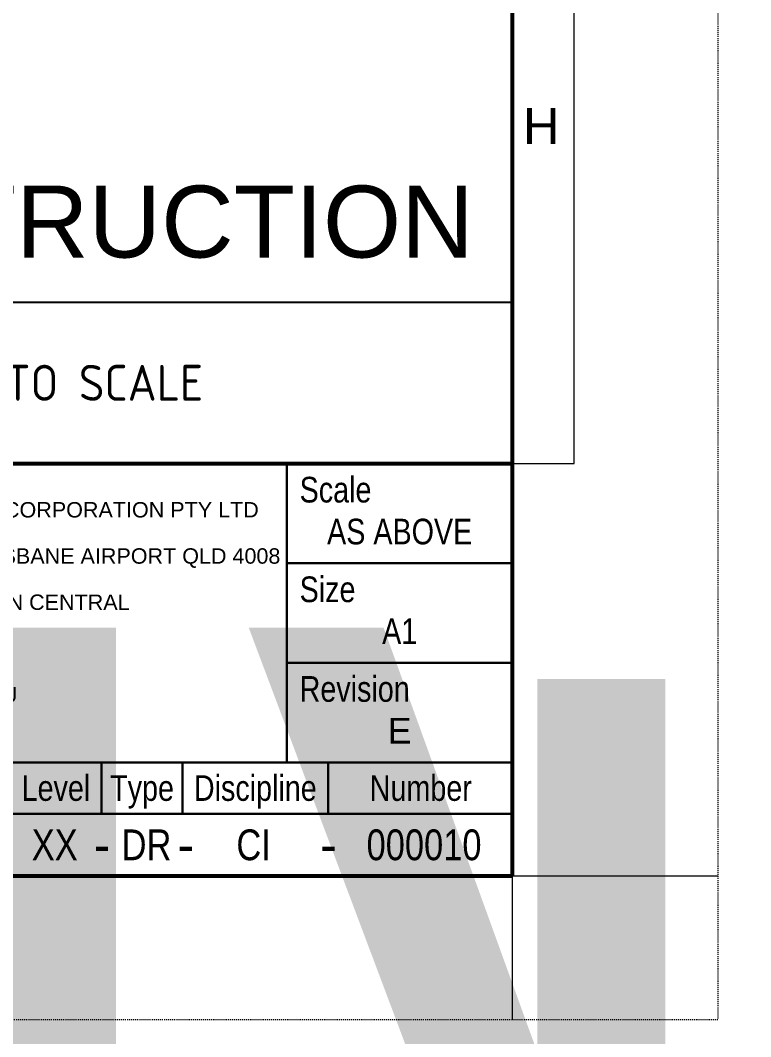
# Paper-space layout 'Layout1' of a CAD drawing. Header units: metres. Extents: x 0 to 2550, y -690 to 594.
# Drawn here: x 773.1 to 844.2, y -1.7 to 97.3 of the extents above; entities that cross this region are included whole.
import ezdxf
from ezdxf.enums import TextEntityAlignment as Align

# ---------------------------------------------------------------- set-up
doc = ezdxf.new("R2018")
doc.units = ezdxf.units.M
doc.linetypes.add('DGN Style 3', pattern=[0.017855, 0.012754, -0.005101])
for name, color, linetype in [('A_TTL_SCALE', 7, 'Continuous'), ('A_TTL_TEXT TITILE BLOCK-RefEdit0-RefEdit0', 7, 'Continuous'), ('XREF', 7, 'Continuous')]:
    doc.layers.add(name, color=color, linetype=linetype)
doc.layers.add('G-TTLB-BORD', color=7, linetype='Continuous', lineweight=0)
doc.layers.add('G-TTLB-TITL', color=7, linetype='Continuous', lineweight=0)
doc.layers.add('VPORTS', color=11, linetype='Continuous', plot=False)
doc.styles.add('ISOCP', font='isocp.shx')
doc.styles.get("Standard").update_dxf_attribs({"font": 'ARIALN.TTF'})
doc.styles.add('Style-Arial', font='arial.ttf')

# ---------------------------------------------------------------- blocks, each defined once
blk = doc.blocks.new('PROJECT TITLE BLOCK(BAC V2.1)')
at = {"layer": 'G-TTLB-BORD', "color": 7, "linetype": 'Continuous', "lineweight": 53}
for p, q in [((821, 14), (821, 580)), ((20, 54.17), (821, 54.17)), ((20, 14), (821, 14))]:
    blk.add_line(p, q, dxfattribs=at)
at = {"layer": 'G-TTLB-BORD', "color": 7, "linetype": 'Continuous', "lineweight": 0}
for p, q in [((827, 54.17), (827, 580)), ((821, 54.17), (827, 54.17)), ((821, 0), (821, 14)), ((821, 14), (841, 14))]:
    blk.add_line(p, q, dxfattribs=at)
at = {"layer": 'G-TTLB-BORD', "color": 7, "linetype": 'Continuous', "lineweight": 30}
for p, q in [((799.068, 25.059), (799.068, 54.17)), ((799.068, 44.466), (821, 44.466)), ((799.068, 34.762), (821, 34.762)), ((721, 25.059), (821.104, 25.058)), ((781.031, 20.059), (781.031, 25.058)), ((788.902, 20.059), (788.902, 25.058)), ((803.069, 20.059), (803.069, 25.058)), ((730.537, 20.059), (821.104, 20.058))]:
    blk.add_line(p, q, dxfattribs=at)
at = {"layer": 'G-TTLB-BORD', "color": 1, "linetype": 'DGN Style 3', "lineweight": 0, "flags": 128}
blk.add_lwpolyline([(0, 594), (841, 594), (841, 0), (0, 0)], close=True, dxfattribs=at)
at = {"layer": 'G-TTLB-BORD', "color": 7, "linetype": 'Continuous', "lineweight": 0, "style": 'Style-Arial'}
blk.add_text('H', height=3.5, dxfattribs=at).set_placement((823.803, 87.034), align=Align.MIDDLE_CENTER)
at = {"layer": 'G-TTLB-BORD', "color": 7, "linetype": 'Continuous', "lineweight": 13, "style": 'Style-Arial', "width": 0.799986}
for s, p in [('Scale', (800.299, 51.615)), ('Size', (800.299, 41.911)), ('Revision', (800.299, 32.208))]:
    blk.add_text(s, height=2.5, rotation=359.99998, dxfattribs=at).set_placement(p, align=Align.MIDDLE_LEFT)
at = {"layer": 'G-TTLB-BORD', "color": 7, "linetype": 'Continuous', "lineweight": 13, "style": 'Style-Arial', "width": 0.8}
blk.add_text('A1', height=2.5, rotation=359.99998, dxfattribs=at).set_placement((810.034, 37.834), align=Align.MIDDLE_CENTER)
at = {"layer": 'G-TTLB-BORD', "color": 7, "linetype": 'Continuous', "lineweight": 13, "style": 'Style-Arial'}
for s, width, p in [('Level', 0.799992, (776.584, 22.559)), ('Type', 0.799992, (784.966, 22.559)), ('Discipline', 0.8, (795.985, 22.559)), ('Number', 0.799992, (812.087, 22.559))]:
    blk.add_text(s, height=2.5, dxfattribs=dict(at, width=width)).set_placement(p, align=Align.MIDDLE_CENTER)
at = {"layer": 'G-TTLB-BORD', "color": 7, "linetype": 'Continuous', "lineweight": 0, "insert": (750.454, 39.519), "char_height": 1.5, "attachment_point": 4, "line_spacing_factor": 0.9, "style": 'Style-Arial'}
blk.add_mtext('BRISBANE AIRPORT CORPORATION PTY LTD\\P\\P11 THE CIRCUIT, BRISBANE AIRPORT QLD 4008\\P\\PPO BOX 61, HAMILTON CENTRAL\\PQLD 4007 AUSTRALIA\\P\\PT +61734063000\\PE INFO@BNE.COM.AU\\PW BNE.COM.AU', dxfattribs=at)
at = {"layer": 'G-TTLB-TITL', "color": 7, "linetype": 'Continuous', "lineweight": 13, "style": 'Style-Arial', "width": 0.8}
blk.add_text('AS ABOVE', height=2.5, rotation=359.99998, dxfattribs=at).set_placement((810.034, 47.538), align=Align.MIDDLE_CENTER)
blk = doc.blocks.new('*U9')
at = {"layer": 'VPORTS'}
blk.add_lwpolyline([(0, 15.695), (89, 15.695), (89, 0), (0, 0)], close=True, dxfattribs=at)
at = {"color": 3, "insert": (44.332, 7.847), "char_height": 3.5, "width": 54.71419, "attachment_point": 5, "style": 'ISOCP'}
blk.add_mtext('NOT TO SCALE', dxfattribs=at)
blk = doc.blocks.new('BLOCK INFO V2.1')
at = {"color": 7, "style": 'Style-Arial'}
blk.add_attdef('CONSTAMP', text='', height=7000, dxfattribs=at).set_placement((817238, 74222), align=Align.RIGHT)
for tag, p in [('ISSUED7', (89094, 51702)), ('DATE7', (295780, 51702)), ('REVHISNO7', (309973, 51702)), ('ISSUED6', (89094, 46681)), ('DATE6', (295780, 46681)), ('REVHISNO6', (309973, 46681)), ('ISSUED5', (89094, 41660)), ('DATE5', (295780, 41660)), ('REVHISNO5', (309973, 41660)), ('ISSUED4', (89094, 36639)), ('DATE4', (295780, 36554)), ('REVHISNO4', (309973, 36554)), ('ISSUED3', (89094, 31533)), ('DATE3', (295780, 31617)), ('REVHISNO3', (309973, 31617)), ('ISSUED2', (89094, 26596)), ('DATE2', (295780, 26596)), ('REVHISNO2', (309973, 26596)), ('ISSUED1', (89094, 21575)), ('DATE1', (295780, 21575)), ('REVHISNO1', (309973, 21575))]:
    blk.add_attdef(tag, text='', height=2500, dxfattribs=at).set_placement(p, align=Align.MIDDLE_CENTER)
for tag, p in [('REVDESC7', (95849, 50452)), ('REVDESC6', (95849, 45431)), ('REVDESC5', (95849, 40410)), ('REVDESC4', (95849, 35304)), ('REVDESC3', (95849, 30367)), ('REVDESC2', (95849, 25346)), ('REVDESC1', (95849, 20325))]:
    blk.add_attdef(tag, p, '', height=2500, dxfattribs=at)
for tag, p in [('DRNDATE', (516425, 43023)), ('CHKDATE', (559213, 43023)), ('DCDATE', (516425, 29633)), ('CCDATE', (559213, 29633)), ('AFIDATE', (516425, 16244)), ('CONDATE', (559213, 16244))]:
    blk.add_attdef(tag, text='', height=2500, dxfattribs=at).set_placement(p, align=Align.MIDDLE_LEFT)
at = {"lineweight": 30, "flags": 104}
for tag, p in [('TITLE1', (661033, 38181)), ('TITLE2', (661033, 33181)), ('TITLE3TB', (661033, 28181))]:
    blk.add_attdef(tag, text='', height=3500, dxfattribs=at).set_placement(p, align=Align.MIDDLE_CENTER)
at = {"style": 'Style-Arial'}
blk.add_attdef('REVHISNO', text='', height=2500, dxfattribs=at).set_placement((810034, 28130), align=Align.MIDDLE_CENTER)
at = {"style": 'Style-Arial', "width": 0.8}
for tag, p in [('PROJREF', (738384, 17029)), ('ORIGINATOR', (753249, 17029)), ('VOL', (766557, 17029)), ('LEVEL', (776465, 17029)), ('TYPE', (785398, 17029)), ('ROLE', (795821, 17029)), ('LAYOUTNO', (812406, 17029))]:
    blk.add_attdef(tag, text='', height=3000, dxfattribs=at).set_placement(p, align=Align.MIDDLE_CENTER)
at = {"layer": 'G-TTLB-BORD', "color": 7, "linetype": 'Continuous', "lineweight": 13, "style": 'Style-Arial', "oblique": 360}
for p in [(781065, 17033), (789233, 17033), (803104, 17033)]:
    blk.add_text('-', height=3500, rotation=359.99998, dxfattribs=at).set_placement(p, align=Align.MIDDLE_CENTER)

psp = doc.layouts.get("Layout1")

# ---------------------------------------------------------------- block references
at = {"layer": 'A_TTL_SCALE'}
psp.add_blockref('*U9', (732, 54.17), dxfattribs=at)
at = {"layer": 'A_TTL_TEXT TITILE BLOCK-RefEdit0-RefEdit0'}
ref = psp.add_blockref('BLOCK INFO V2.1', (0, 0), dxfattribs=dict(at, xscale=0.001, yscale=0.001, zscale=0.001))
lines = psp.add_mtext('CIVIL SPECIFICATION NOTES', dxfattribs={"layer": '0', "insert": (661.033, 38.181), "char_height": 100, "attachment_point": 1})
ref.add_attrib('TITLE1', '', (661.033, 38.181), dxfattribs={"flags": 104}).embed_mtext(lines)
ref.add_attrib('REVHISNO', 'E', dxfattribs={"layer": '0', "height": 2.5, "style": 'Style-Arial'}).set_placement((810.034, 28.13), align=Align.MIDDLE_CENTER)
ref.add_attrib('CONSTAMP', 'NOT FOR CONSTRUCTION', dxfattribs={"layer": '0', "color": 7, "height": 7, "style": 'Style-Arial'}).set_placement((817.238, 74.222), align=Align.RIGHT)
ref.add_attrib('LEVEL', 'XX', dxfattribs={"layer": '0', "height": 3, "style": 'Style-Arial', "width": 0.8}).set_placement((776.465, 17.029), align=Align.MIDDLE_CENTER)
ref.add_attrib('TYPE', 'DR', dxfattribs={"layer": '0', "height": 3, "style": 'Style-Arial', "width": 0.8}).set_placement((785.398, 17.029), align=Align.MIDDLE_CENTER)
ref.add_attrib('ROLE', 'CI', dxfattribs={"layer": '0', "height": 3, "style": 'Style-Arial', "width": 0.8}).set_placement((795.821, 17.029), align=Align.MIDDLE_CENTER)
ref.add_attrib('LAYOUTNO', '000010', dxfattribs={"layer": '0', "height": 3, "style": 'Style-Arial', "width": 0.8}).set_placement((812.406, 17.029), align=Align.MIDDLE_CENTER)
lines = psp.add_mtext('SHEET 1 OF 3', dxfattribs={"layer": '0', "insert": (661.033, 33.181), "char_height": 100, "attachment_point": 1})
ref.add_attrib('TITLE2', '', (661.033, 33.181), dxfattribs={"flags": 104}).embed_mtext(lines)
at = {"layer": 'XREF'}
psp.add_blockref('PROJECT TITLE BLOCK(BAC V2.1)', (0, 0), dxfattribs=at)

doc.saveas('drawing.dxf')
